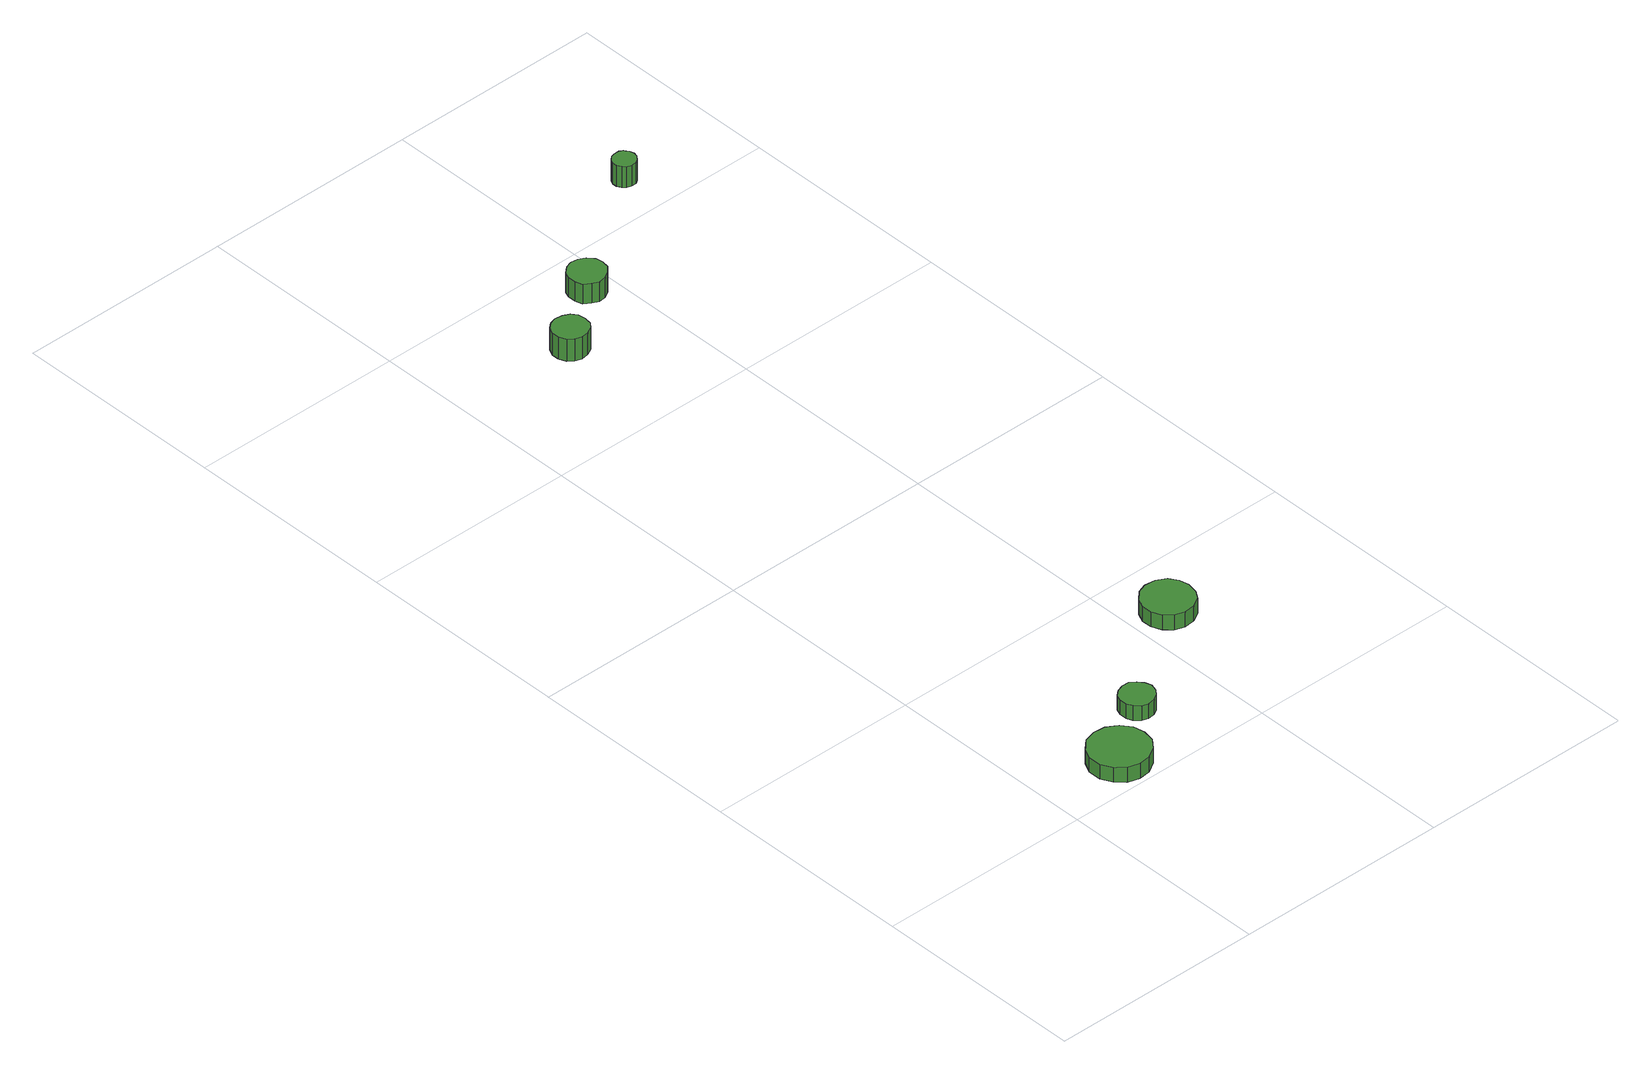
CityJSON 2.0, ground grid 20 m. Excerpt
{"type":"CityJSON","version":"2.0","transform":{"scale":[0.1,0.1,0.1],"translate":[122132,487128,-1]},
"CityObjects":{
"tree1":{"type":"SolitaryVegetationObject","attributes":{"function":"something"},"geometry":[{"type":"MultiSurface","lod":"1","boundaries":[[[0,1,2,3,4,5,6,7,8,9,10,11,12,13,14]],[[15,16,17,18,19,20,21,22,23,24,25,26,27,28,29]],[[0,29,28,1]],[[1,28,27,2]],[[2,27,26,3]],[[3,26,25,4]],[[4,25,24,5]],[[5,24,23,6]],[[6,23,22,7]],[[7,22,21,8]],[[8,21,20,9]],[[9,20,19,10]],[[10,19,18,11]],[[11,18,17,12]],[[12,17,16,13]],[[13,16,15,14]],[[14,15,29,0]]]}]},
"tree2":{"type":"SolitaryVegetationObject","attributes":{"function":"something"},"geometry":[{"type":"MultiSurface","lod":"1","boundaries":[[[30,31,32,33,34,35,36,37,38,39,40,41,42,43,44]],[[45,46,47,48,49,50,51,52,53,54,55,56,57,58,59]],[[30,59,58,31]],[[31,58,57,32]],[[32,57,56,33]],[[33,56,55,34]],[[34,55,54,35]],[[35,54,53,36]],[[36,53,52,37]],[[37,52,51,38]],[[38,51,50,39]],[[39,50,49,40]],[[40,49,48,41]],[[41,48,47,42]],[[42,47,46,43]],[[43,46,45,44]],[[44,45,59,30]]]}]},
"tree3":{"type":"SolitaryVegetationObject","attributes":{"function":"something"},"geometry":[{"type":"MultiSurface","lod":"1","boundaries":[[[60,61,62,63,64,65,66,67,68,69,70,71,72,73,74]],[[75,76,77,78,79,80,81,82,83,84,85,86,87,88,89]],[[60,89,88,61]],[[61,88,87,62]],[[62,87,86,63]],[[63,86,85,64]],[[64,85,84,65]],[[65,84,83,66]],[[66,83,82,67]],[[67,82,81,68]],[[68,81,80,69]],[[69,80,79,70]],[[70,79,78,71]],[[71,78,77,72]],[[72,77,76,73]],[[73,76,75,74]],[[74,75,89,60]]]}]},
"tree4":{"type":"SolitaryVegetationObject","attributes":{"function":"something"},"geometry":[{"type":"MultiSurface","lod":"1","boundaries":[[[90,91,92,93,94,95,96,97,98,99,100,101,102,103,104]],[[105,106,107,108,109,110,111,112,113,114,115,116,117,118,119]],[[90,119,118,91]],[[91,118,117,92]],[[92,117,116,93]],[[93,116,115,94]],[[94,115,114,95]],[[95,114,113,96]],[[96,113,112,97]],[[97,112,111,98]],[[98,111,110,99]],[[99,110,109,100]],[[100,109,108,101]],[[101,108,107,102]],[[102,107,106,103]],[[103,106,105,104]],[[104,105,119,90]]]}]},
"tree5":{"type":"SolitaryVegetationObject","attributes":{"function":"something"},"geometry":[{"type":"MultiSurface","lod":"1","boundaries":[[[120,121,122,123,124,125,126,127,128,129,130,131,132,133,134]],[[135,136,137,138,139,140,141,142,143,144,145,146,147,148,149]],[[120,149,148,121]],[[121,148,147,122]],[[122,147,146,123]],[[123,146,145,124]],[[124,145,144,125]],[[125,144,143,126]],[[126,143,142,127]],[[127,142,141,128]],[[128,141,140,129]],[[129,140,139,130]],[[130,139,138,131]],[[131,138,137,132]],[[132,137,136,133]],[[133,136,135,134]],[[134,135,149,120]]]}]},
"tree6":{"type":"SolitaryVegetationObject","attributes":{"function":"something"}},
"tree7":{"type":"SolitaryVegetationObject","attributes":{"function":"something"},"geometry":[{"type":"MultiSurface","lod":"1","boundaries":[[[150,151,152,153,154,155,156,157,158,159,160,161,162,163,164]],[[165,166,167,168,169,170,171,172,173,174,175,176,177,178,179]],[[150,179,178,151]],[[151,178,177,152]],[[152,177,176,153]],[[153,176,175,154]],[[154,175,174,155]],[[155,174,173,156]],[[156,173,172,157]],[[157,172,171,158]],[[158,171,170,159]],[[159,170,169,160]],[[160,169,168,161]],[[161,168,167,162]],[[162,167,166,163]],[[163,166,165,164]],[[164,165,179,150]]]}]}
},
"vertices":[
[101,30,25],[99,41,25],[92,50,25],[82,56,25],[71,57,25],[60,54,25],[52,46,25],[47,36,25],[47,24,25],[52,14,25],[60,6,25],[71,3,25],[82,4,25],[92,10,25],[99,19,25],[99,19,10],[92,10,10],[82,4,10],[71,3,10],[60,6,10],[52,14,10],[47,24,10],[47,36,10],[52,46,10],[60,54,10],[71,57,10],[82,56,10],[92,50,10],[99,41,10],[101,30,10],
[146,70,25],[144,76,25],[140,81,25],[135,85,25],[128,85,25],[122,83,25],[117,79,25],[115,73,25],[115,66,25],[117,61,25],[122,56,25],[128,54,25],[135,55,25],[140,58,25],[144,63,25],[144,63,10],[140,58,10],[135,55,10],[128,54,10],[122,56,10],[117,61,10],[115,66,10],[115,73,10],[117,79,10],[122,83,10],[128,85,10],[135,85,10],[140,81,10],[144,76,10],[146,70,10],
[255,144,25],[253,153,25],[248,161,25],[239,166,25],[229,167,25],[220,164,25],[213,157,25],[209,148,25],[209,139,25],[213,130,25],[220,123,25],[229,120,25],[239,121,25],[248,126,25],[253,134,25],[253,134,10],[248,126,10],[239,121,10],[229,120,10],[220,123,10],[213,130,10],[209,139,10],[209,148,10],[213,157,10],[220,164,10],[229,167,10],[239,166,10],[248,161,10],[253,153,10],[255,144,10],
[132,714,30],[131,721,30],[127,726,30],[121,729,30],[114,730,30],[108,728,30],[103,724,30],[100,717,30],[100,711,30],[103,704,30],[108,700,30],[114,698,30],[121,699,30],[127,702,30],[131,707,30],[131,707,8],[127,702,8],[121,699,8],[114,698,8],[108,700,8],[103,704,8],[100,711,8],[100,717,8],[103,724,8],[108,728,8],[114,730,8],[121,729,8],[127,726,8],[131,721,8],[132,714,8],
[193,759,28],[192,766,28],[187,772,28],[181,775,28],[174,776,28],[168,774,28],[162,769,28],[160,763,28],[160,756,28],[162,749,28],[168,745,28],[174,742,28],[181,743,28],[187,747,28],[192,752,28],[192,752,8],[187,747,8],[181,743,8],[174,742,8],[168,745,8],[162,749,8],[160,756,8],[160,763,8],[162,769,8],[168,774,8],[174,776,8],[181,775,8],[187,772,8],[192,766,8],[193,759,8],
[305,843,29],[304,847,29],[301,851,29],[298,853,29],[293,853,29],[289,852,29],[286,849,29],[284,845,29],[284,841,29],[286,837,29],[289,834,29],[293,833,29],[298,833,29],[301,835,29],[304,839,29],[304,839,8],[301,835,8],[298,833,8],[293,833,8],[289,834,8],[286,837,8],[284,841,8],[284,845,8],[286,849,8],[289,852,8],[293,853,8],[298,853,8],[301,851,8],[304,847,8],[305,843,8]
]}
